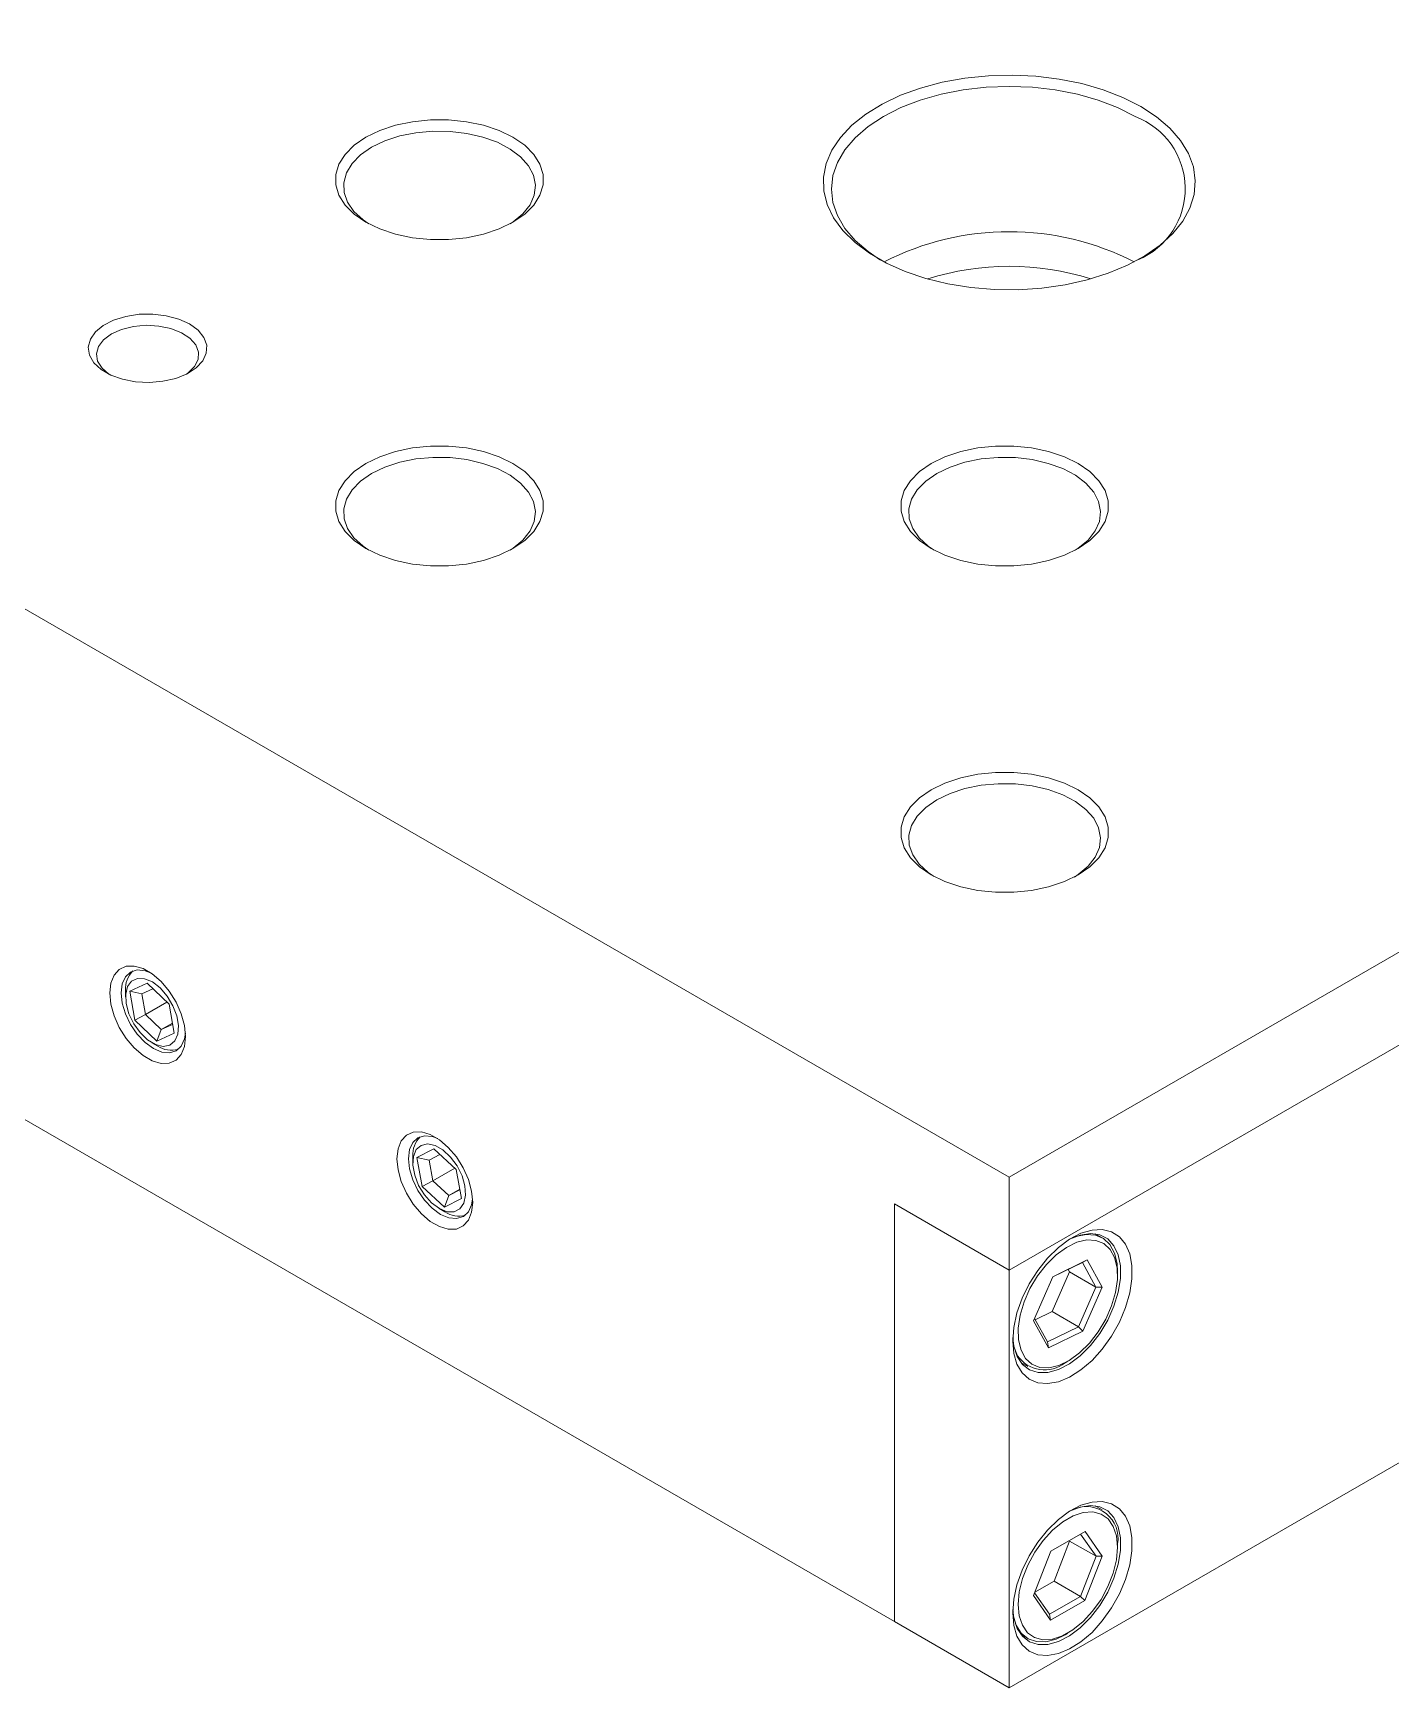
# Model space of a CAD drawing. Header units: millimetres. Extents: x 2 to 278, y 1 to 215.
# Drawn here: x 213.93 to 235.16, y 157.21 to 183.08 of the extents above; entities that cross this region are included whole.
import ezdxf

# ---------------------------------------------------------------- set-up
doc = ezdxf.new("R2010")
doc.units = ezdxf.units.MM

msp = doc.modelspace()

# ---------------------------------------------------------------- linework, layer by layer
at = {"color": 7, "linetype": 'Continuous', "lineweight": 18}
for p, q in [((229.19, 165.196), (193.269, 185.932)), ((256.131, 180.748), (229.19, 165.196)), ((229.19, 163.744), (256.131, 179.296)), ((227.394, 158.248), (195.065, 176.911)), ((238.171, 168.928), (229.19, 163.744)), ((215.443, 168.104), (215.713, 168.228)), ((215.713, 168.228), (216.058, 167.899)), ((215.375, 168.117), (215.375, 168.013)), ((215.518, 167.65), (215.443, 168.104)), ((215.443, 168.104), (215.632, 168.061)), ((215.804, 168.141), (215.632, 168.061)), ((215.632, 168.061), (215.685, 167.737)), ((216.023, 167.932), (215.685, 167.737)), ((215.518, 167.65), (215.685, 167.737)), ((215.685, 167.737), (215.932, 167.502)), ((216.058, 167.899), (216.133, 167.445)), ((215.864, 167.321), (215.518, 167.65)), ((215.932, 167.502), (215.864, 167.321)), ((216.133, 167.445), (215.864, 167.321)), ((216.107, 167.604), (215.932, 167.502)), ((215.932, 167.502), (216.11, 167.585)), ((215.788, 167.297), (215.878, 167.246)), ((219.931, 165.504), (220.195, 165.638)), ((220.195, 165.638), (220.543, 165.317)), ((219.865, 165.525), (219.865, 165.421)), ((220.014, 165.048), (219.931, 165.504)), ((219.931, 165.504), (220.12, 165.464)), ((220.29, 165.55), (220.12, 165.464)), ((220.12, 165.464), (220.179, 165.138)), ((220.522, 165.336), (220.179, 165.138)), ((220.179, 165.138), (220.014, 165.048)), ((220.179, 165.138), (220.428, 164.909)), ((220.543, 165.317), (220.626, 164.861)), ((229.19, 165.196), (229.19, 163.744)), ((220.362, 164.726), (220.014, 165.048)), ((220.428, 164.909), (220.362, 164.726)), ((220.626, 164.861), (220.362, 164.726)), ((220.599, 165.008), (220.428, 164.909)), ((220.428, 164.909), (220.601, 164.997)), ((220.278, 164.705), (220.368, 164.654)), ((227.394, 164.781), (229.19, 163.744)), ((227.394, 158.248), (227.394, 164.781)), ((230.642, 164.247), (230.533, 164.311)), ((230.336, 163.863), (229.871, 163.635)), ((229.873, 163.64), (230.41, 163.903)), ((230.336, 163.863), (230.41, 163.903)), ((230.546, 163.478), (230.336, 163.863)), ((230.41, 163.903), (230.643, 163.478)), ((229.19, 157.211), (229.19, 163.744)), ((229.57, 162.952), (229.873, 163.64)), ((229.859, 163.095), (230.133, 163.717)), ((230.133, 163.717), (230.113, 163.753)), ((230.133, 163.717), (230.546, 163.478)), ((230.883, 163.663), (230.883, 163.715)), ((230.272, 162.856), (230.546, 163.478)), ((230.643, 163.478), (230.339, 162.789)), ((230.643, 163.478), (230.546, 163.478)), ((229.597, 162.967), (229.859, 163.095)), ((229.859, 163.095), (230.272, 162.856)), ((229.803, 162.527), (229.57, 162.952)), ((229.586, 162.987), (229.787, 162.619)), ((229.787, 162.619), (230.272, 162.856)), ((230.339, 162.789), (229.803, 162.527)), ((230.339, 162.789), (230.272, 162.856)), ((238.754, 162.732), (229.19, 157.211)), ((229.803, 162.527), (229.787, 162.619)), ((229.371, 162.298), (229.481, 162.234)), ((230.062, 162.292), (230.107, 162.318)), ((230.642, 159.995), (230.533, 160.059)), ((229.838, 159.347), (230.376, 159.656)), ((230.376, 159.656), (230.305, 159.615)), ((230.376, 159.656), (230.644, 159.272)), ((230.305, 159.615), (229.838, 159.347)), ((229.891, 158.881), (230.134, 159.507)), ((230.134, 159.507), (230.129, 159.514)), ((230.134, 159.507), (230.548, 159.269)), ((230.548, 159.269), (230.305, 159.615)), ((230.883, 159.412), (230.883, 159.463)), ((229.568, 158.654), (229.838, 159.347)), ((230.304, 158.642), (230.548, 159.269)), ((230.644, 159.272), (230.374, 158.579)), ((230.644, 159.272), (230.548, 159.269)), ((229.589, 158.707), (229.891, 158.881)), ((229.891, 158.881), (230.304, 158.642)), ((229.837, 158.27), (229.568, 158.654)), ((229.585, 158.696), (229.818, 158.363)), ((229.818, 158.363), (230.304, 158.642)), ((230.304, 158.642), (230.374, 158.579)), ((229.818, 158.363), (229.837, 158.27)), ((230.374, 158.579), (229.837, 158.27)), ((227.394, 158.248), (229.19, 157.211)), ((229.371, 158.046), (229.481, 157.983)), ((230.062, 158.04), (230.107, 158.066))]:
    msp.add_line(p, q, dxfattribs=at)
at = {"color": 7, "linetype": 'Continuous', "lineweight": 18, "flags": 128}
for points in [[(231.247, 181.935), (231.493, 181.774), (231.701, 181.595), (231.868, 181.403), (231.991, 181.2), (232.069, 180.99), (232.098, 180.775), (232.08, 180.56), (232.015, 180.348), (231.903, 180.143), (231.747, 179.948), (231.549, 179.766), (231.312, 179.6), (231.04, 179.453), (230.738, 179.327), (230.41, 179.224), (230.062, 179.147), (229.701, 179.095), (229.33, 179.071), (228.958, 179.075), (228.589, 179.106), (228.23, 179.163), (227.887, 179.247), (227.565, 179.356), (227.27, 179.487), (227.006, 179.64), (226.779, 179.81), (226.591, 179.996), (226.445, 180.194), (226.345, 180.401), (226.291, 180.614), (226.285, 180.829), (226.327, 181.043), (226.416, 181.252), (226.55, 181.452), (226.728, 181.641), (226.946, 181.816), (227.201, 181.973), (227.489, 182.11), (227.804, 182.224), (228.142, 182.314), (228.498, 182.379), (228.865, 182.417), (229.237, 182.427), (229.608, 182.41), (229.973, 182.365), (230.325, 182.294), (230.658, 182.198), (230.967, 182.077), (231.247, 181.935)], [(231.157, 181.78), (230.884, 181.918), (230.581, 182.035), (230.255, 182.128), (229.91, 182.195), (229.553, 182.236), (229.19, 182.25), (228.827, 182.236), (228.471, 182.195), (228.126, 182.128), (227.8, 182.035), (227.497, 181.918), (227.224, 181.78), (226.984, 181.622), (226.782, 181.447), (226.621, 181.259), (226.504, 181.06), (226.433, 180.854), (226.409, 180.645), (226.433, 180.435), (226.504, 180.229), (226.621, 180.03), (226.782, 179.842), (226.984, 179.667), (227.18, 179.535)], [(221.432, 181.454), (221.615, 181.328), (221.757, 181.187), (221.854, 181.033), (221.903, 180.872), (221.903, 180.708), (221.854, 180.547), (221.757, 180.393), (221.615, 180.251), (221.432, 180.126), (221.215, 180.02), (220.97, 179.938), (220.703, 179.882), (220.424, 179.854), (220.14, 179.854), (219.861, 179.882), (219.594, 179.938), (219.349, 180.02), (219.132, 180.126), (218.949, 180.251), (218.807, 180.393), (218.71, 180.547), (218.661, 180.708), (218.661, 180.872), (218.71, 181.033), (218.807, 181.187), (218.949, 181.328), (219.132, 181.454), (219.349, 181.559), (219.594, 181.641), (219.861, 181.697), (220.14, 181.725), (220.424, 181.725), (220.703, 181.697), (220.97, 181.641), (221.215, 181.559), (221.432, 181.454)], [(221.386, 180.1), (221.433, 180.131), (221.587, 180.259), (221.698, 180.4), (221.764, 180.551), (221.782, 180.705), (221.752, 180.86), (221.674, 181.008), (221.552, 181.147), (221.389, 181.27), (221.191, 181.375), (220.963, 181.458), (220.713, 181.515), (220.45, 181.546), (220.181, 181.55), (219.915, 181.526), (219.662, 181.474), (219.428, 181.398), (219.221, 181.298)], [(219.221, 181.298), (219.049, 181.179), (218.916, 181.044), (218.827, 180.898), (218.785, 180.744), (218.791, 180.589), (218.845, 180.437), (218.945, 180.293), (219.089, 180.161), (219.178, 180.1)], [(216.376, 178.535), (216.509, 178.437), (216.6, 178.324), (216.644, 178.203), (216.637, 178.079), (216.582, 177.959), (216.479, 177.849), (216.336, 177.756), (216.16, 177.685), (215.96, 177.639), (215.747, 177.621), (215.533, 177.632), (215.328, 177.671), (215.145, 177.736), (214.993, 177.824), (214.88, 177.93), (214.812, 178.048), (214.793, 178.172), (214.825, 178.295), (214.904, 178.41), (215.027, 178.512), (215.188, 178.595), (215.378, 178.654), (215.586, 178.686), (215.801, 178.689), (216.012, 178.664), (216.207, 178.612), (216.376, 178.535)], [(215.154, 178.379), (215.031, 178.288), (214.952, 178.181), (214.92, 178.067), (214.939, 177.952), (215.007, 177.843), (215.113, 177.752)], [(216.327, 177.752), (216.352, 177.769), (216.454, 177.869), (216.51, 177.98), (216.517, 178.096), (216.473, 178.209), (216.382, 178.312), (216.249, 178.399), (216.083, 178.464), (215.895, 178.503), (215.695, 178.514), (215.497, 178.496), (215.313, 178.45), (215.154, 178.379)], [(221.432, 176.353), (221.615, 176.227), (221.757, 176.085), (221.854, 175.932), (221.903, 175.77), (221.903, 175.607), (221.854, 175.445), (221.757, 175.291), (221.615, 175.15), (221.432, 175.024), (221.215, 174.919), (220.97, 174.837), (220.703, 174.781), (220.424, 174.753), (220.14, 174.753), (219.861, 174.781), (219.594, 174.837), (219.349, 174.919), (219.132, 175.024), (218.949, 175.15), (218.807, 175.291), (218.71, 175.445), (218.661, 175.607), (218.661, 175.77), (218.71, 175.932), (218.807, 176.085), (218.949, 176.227), (219.132, 176.353), (219.349, 176.458), (219.594, 176.54), (219.861, 176.596), (220.14, 176.624), (220.424, 176.624), (220.703, 176.596), (220.97, 176.54), (221.215, 176.458), (221.432, 176.353)], [(221.386, 174.998), (221.433, 175.03), (221.587, 175.157), (221.698, 175.299), (221.764, 175.449), (221.782, 175.604), (221.752, 175.758), (221.674, 175.907), (221.552, 176.045), (221.389, 176.169), (221.191, 176.274), (220.963, 176.356), (220.713, 176.414), (220.45, 176.445), (220.181, 176.449), (219.915, 176.424), (219.662, 176.373), (219.428, 176.297), (219.221, 176.197)], [(230.269, 176.353), (230.451, 176.227), (230.593, 176.085), (230.69, 175.932), (230.739, 175.77), (230.739, 175.607), (230.69, 175.445), (230.593, 175.291), (230.451, 175.15), (230.269, 175.024), (230.052, 174.919), (229.806, 174.837), (229.54, 174.781), (229.26, 174.753), (228.977, 174.753), (228.697, 174.781), (228.431, 174.837), (228.185, 174.919), (227.968, 175.024), (227.786, 175.15), (227.644, 175.291), (227.547, 175.445), (227.498, 175.607), (227.498, 175.77), (227.547, 175.932), (227.644, 176.085), (227.786, 176.227), (227.968, 176.353), (228.185, 176.458), (228.431, 176.54), (228.697, 176.596), (228.977, 176.624), (229.26, 176.624), (229.54, 176.596), (229.806, 176.54), (230.052, 176.458), (230.269, 176.353)], [(230.222, 174.998), (230.27, 175.03), (230.423, 175.157), (230.534, 175.299), (230.6, 175.449), (230.618, 175.604), (230.588, 175.758), (230.511, 175.907), (230.389, 176.045), (230.226, 176.169), (230.027, 176.274), (229.8, 176.356), (229.55, 176.414), (229.287, 176.445), (229.018, 176.449), (228.752, 176.424), (228.498, 176.373), (228.264, 176.297), (228.058, 176.197)], [(219.221, 176.197), (219.049, 176.078), (218.916, 175.943), (218.827, 175.796), (218.785, 175.643), (218.791, 175.488), (218.845, 175.336), (218.945, 175.192), (219.089, 175.06), (219.178, 174.998)], [(228.058, 176.197), (227.886, 176.078), (227.753, 175.943), (227.664, 175.796), (227.622, 175.643), (227.628, 175.488), (227.682, 175.336), (227.782, 175.192), (227.925, 175.06), (228.015, 174.998)], [(230.269, 171.251), (230.451, 171.126), (230.593, 170.984), (230.69, 170.83), (230.739, 170.669), (230.739, 170.505), (230.69, 170.344), (230.593, 170.19), (230.451, 170.048), (230.269, 169.923), (230.052, 169.818), (229.806, 169.736), (229.54, 169.68), (229.26, 169.652), (228.977, 169.652), (228.697, 169.68), (228.431, 169.736), (228.185, 169.818), (227.968, 169.923), (227.786, 170.048), (227.644, 170.19), (227.547, 170.344), (227.498, 170.505), (227.498, 170.669), (227.547, 170.83), (227.644, 170.984), (227.786, 171.126), (227.968, 171.251), (228.185, 171.357), (228.431, 171.438), (228.697, 171.494), (228.977, 171.523), (229.26, 171.523), (229.54, 171.494), (229.806, 171.438), (230.052, 171.357), (230.269, 171.251)], [(230.208, 169.888), (230.27, 169.929), (230.423, 170.056), (230.534, 170.197), (230.6, 170.348), (230.618, 170.503), (230.588, 170.657), (230.511, 170.806), (230.389, 170.944), (230.226, 171.068), (230.027, 171.172), (229.8, 171.255), (229.55, 171.313), (229.287, 171.344), (229.018, 171.347), (228.752, 171.323), (228.498, 171.272), (228.264, 171.195), (228.058, 171.096)], [(228.058, 171.096), (227.886, 170.977), (227.753, 170.842), (227.664, 170.695), (227.622, 170.542), (227.628, 170.387), (227.682, 170.234), (227.782, 170.09), (227.925, 169.959), (228.015, 169.897)], [(215.127, 168.077), (215.145, 168.231), (215.195, 168.356), (215.276, 168.445), (215.383, 168.493), (215.51, 168.496), (215.649, 168.456), (215.791, 168.373), (215.93, 168.254), (216.057, 168.104), (216.164, 167.933), (216.245, 167.75), (216.295, 167.567), (216.313, 167.393), (216.295, 167.239), (216.245, 167.114), (216.164, 167.025), (216.057, 166.977), (215.93, 166.974), (215.791, 167.014), (215.649, 167.097), (215.51, 167.216), (215.383, 167.366), (215.276, 167.537), (215.195, 167.72), (215.145, 167.903), (215.127, 168.077)], [(215.767, 168.39), (215.68, 168.423), (215.558, 168.435), (215.454, 168.403), (215.374, 168.329), (215.324, 168.218), (215.307, 168.077)], [(215.384, 167.909), (215.427, 167.751), (215.503, 167.595), (215.603, 167.455), (215.72, 167.343), (215.843, 167.27), (215.962, 167.241), (216.065, 167.26), (216.143, 167.325), (216.19, 167.429), (216.201, 167.565), (216.175, 167.718), (216.115, 167.877), (216.026, 168.027), (215.916, 168.154), (215.795, 168.248), (215.673, 168.299), (215.561, 168.304), (215.469, 168.262), (215.406, 168.176), (215.377, 168.055), (215.384, 167.909)], [(215.307, 168.077), (215.324, 167.917), (215.374, 167.748), (215.454, 167.582), (215.558, 167.429), (215.68, 167.301), (215.81, 167.206), (215.94, 167.151), (216.061, 167.139), (216.165, 167.171), (216.245, 167.245), (216.296, 167.356), (216.311, 167.448)], [(219.617, 165.485), (219.635, 165.639), (219.685, 165.764), (219.767, 165.853), (219.873, 165.901), (220, 165.904), (220.139, 165.864), (220.282, 165.781), (220.42, 165.662), (220.547, 165.512), (220.654, 165.341), (220.735, 165.158), (220.786, 164.975), (220.803, 164.801), (220.786, 164.647), (220.735, 164.522), (220.654, 164.433), (220.547, 164.385), (220.42, 164.382), (220.282, 164.422), (220.139, 164.505), (220, 164.624), (219.873, 164.774), (219.767, 164.945), (219.685, 165.128), (219.635, 165.311), (219.617, 165.485)], [(220.257, 165.798), (220.17, 165.831), (220.049, 165.843), (219.944, 165.811), (219.864, 165.737), (219.814, 165.626), (219.797, 165.485)], [(219.996, 165.693), (219.919, 165.626), (219.875, 165.518), (219.867, 165.381), (219.895, 165.227), (219.957, 165.068), (220.048, 164.92), (220.159, 164.794), (220.281, 164.704), (220.403, 164.656), (220.513, 164.654), (220.603, 164.7), (220.664, 164.788), (220.691, 164.912), (220.681, 165.059), (220.635, 165.218), (220.557, 165.373), (220.455, 165.511), (220.337, 165.621), (220.214, 165.691), (220.097, 165.716), (219.996, 165.693)], [(219.797, 165.485), (219.814, 165.325), (219.864, 165.156), (219.944, 164.989), (220.049, 164.837), (220.17, 164.709), (220.3, 164.614), (220.43, 164.559), (220.551, 164.547), (220.656, 164.579), (220.735, 164.653), (220.786, 164.764), (220.801, 164.856)], [(229.244, 162.634), (229.261, 162.848), (229.311, 163.074), (229.393, 163.303), (229.502, 163.527), (229.636, 163.739), (229.79, 163.93), (229.958, 164.094), (230.134, 164.225), (230.311, 164.318), (230.484, 164.369), (230.645, 164.377), (230.79, 164.342), (230.912, 164.264), (231.008, 164.147), (231.074, 163.995), (231.108, 163.813), (231.108, 163.608), (231.074, 163.387), (231.008, 163.158), (230.912, 162.931), (230.79, 162.711), (230.645, 162.509), (230.484, 162.331), (230.311, 162.183), (230.134, 162.07), (229.958, 161.998), (229.79, 161.968), (229.636, 161.982), (229.502, 162.039), (229.393, 162.137), (229.311, 162.272), (229.261, 162.44), (229.244, 162.634)], [(229.245, 162.688), (229.262, 162.552), (229.313, 162.393), (229.396, 162.268), (229.507, 162.183), (229.642, 162.14), (229.795, 162.142), (229.961, 162.188), (230.131, 162.276), (230.3, 162.404), (230.46, 162.565), (230.605, 162.753), (230.729, 162.96), (230.827, 163.178), (230.894, 163.398), (230.928, 163.611), (230.928, 163.809), (230.894, 163.982), (230.827, 164.124), (230.729, 164.23), (230.605, 164.294), (230.46, 164.315), (230.3, 164.291), (230.132, 164.224)], [(230.204, 164.257), (230.233, 164.268), (230.392, 164.3), (230.536, 164.289), (230.662, 164.235), (230.762, 164.141), (230.834, 164.009), (230.875, 163.846), (230.883, 163.715)], [(229.77, 163.829), (229.632, 163.651), (229.514, 163.454), (229.423, 163.246), (229.361, 163.037), (229.332, 162.835), (229.337, 162.651), (229.375, 162.491), (229.445, 162.362), (229.545, 162.271), (229.668, 162.221), (229.811, 162.215), (229.967, 162.252), (230.129, 162.331), (230.29, 162.449), (230.443, 162.601), (230.581, 162.779), (230.699, 162.976), (230.79, 163.184), (230.852, 163.393), (230.881, 163.594), (230.876, 163.779), (230.838, 163.939), (230.768, 164.067), (230.668, 164.159), (230.544, 164.208), (230.402, 164.215), (230.246, 164.178), (230.084, 164.098), (229.923, 163.98), (229.77, 163.829)], [(229.321, 162.402), (229.264, 162.55), (229.252, 162.609)], [(229.244, 158.382), (229.261, 158.596), (229.311, 158.822), (229.393, 159.051), (229.502, 159.276), (229.636, 159.487), (229.79, 159.679), (229.958, 159.843), (230.134, 159.973), (230.311, 160.066), (230.484, 160.117), (230.645, 160.125), (230.79, 160.09), (230.912, 160.012), (231.008, 159.895), (231.074, 159.743), (231.108, 159.561), (231.108, 159.356), (231.074, 159.135), (231.008, 158.907), (230.912, 158.679), (230.79, 158.46), (230.645, 158.257), (230.484, 158.079), (230.311, 157.931), (230.134, 157.819), (229.958, 157.746), (229.79, 157.717), (229.636, 157.73), (229.502, 157.787), (229.393, 157.885), (229.311, 158.02), (229.261, 158.188), (229.244, 158.382)], [(229.245, 158.436), (229.262, 158.3), (229.313, 158.141), (229.396, 158.017), (229.507, 157.931), (229.642, 157.888), (229.795, 157.89), (229.961, 157.936), (230.131, 158.025), (230.3, 158.152), (230.46, 158.313), (230.605, 158.501), (230.729, 158.708), (230.827, 158.927), (230.894, 159.147), (230.928, 159.36), (230.928, 159.557), (230.894, 159.73), (230.827, 159.873), (230.729, 159.978), (230.605, 160.043), (230.46, 160.063), (230.3, 160.039), (230.132, 159.972)], [(229.717, 157.962), (229.865, 157.971), (230.024, 158.023), (230.186, 158.117), (230.345, 158.247), (230.494, 158.409), (230.625, 158.595), (230.734, 158.797), (230.815, 159.006), (230.866, 159.213), (230.883, 159.41), (230.867, 159.587), (230.817, 159.736), (230.736, 159.852), (230.627, 159.929), (230.496, 159.964), (230.348, 159.955), (230.189, 159.903), (230.027, 159.809), (229.868, 159.679), (229.719, 159.517), (229.588, 159.331), (229.479, 159.129), (229.397, 158.92), (229.347, 158.713), (229.33, 158.516), (229.346, 158.339), (229.396, 158.19), (229.477, 158.074), (229.586, 157.997), (229.717, 157.962)], [(230.062, 158.04), (229.922, 157.973), (229.762, 157.933), (229.614, 157.935), (229.484, 157.98), (229.378, 158.067), (229.3, 158.192), (229.254, 158.349), (229.252, 158.358)]]:
    msp.add_lwpolyline(points, dxfattribs=at)
at = {"color": 7, "linetype": 'Continuous', "lineweight": 18}
for centre, radius, start, end in [((230.733, 180.649), 1.208, 292.791, 69.4665), ((229.19, 175.696), 4.282, 62.8322, 117.1678), ((229.191, 175.224), 4.213, 72.3801, 107.6325), ((215.765, 168.142), 0.391, 134.7459, 183.7581), ((216.094, 167.563), 0.384, 235.7582, 285.7271), ((220.26, 165.548), 0.395, 135.0342, 183.4698), ((220.583, 164.966), 0.379, 235.4594, 286.0258), ((229.743, 162.693), 0.512, 214.5488, 308.523), ((230.397, 159.551), 0.494, 349.7772, 113.0588)]:
    msp.add_arc(centre, radius, start, end, dxfattribs=at)

doc.saveas('drawing.dxf')
